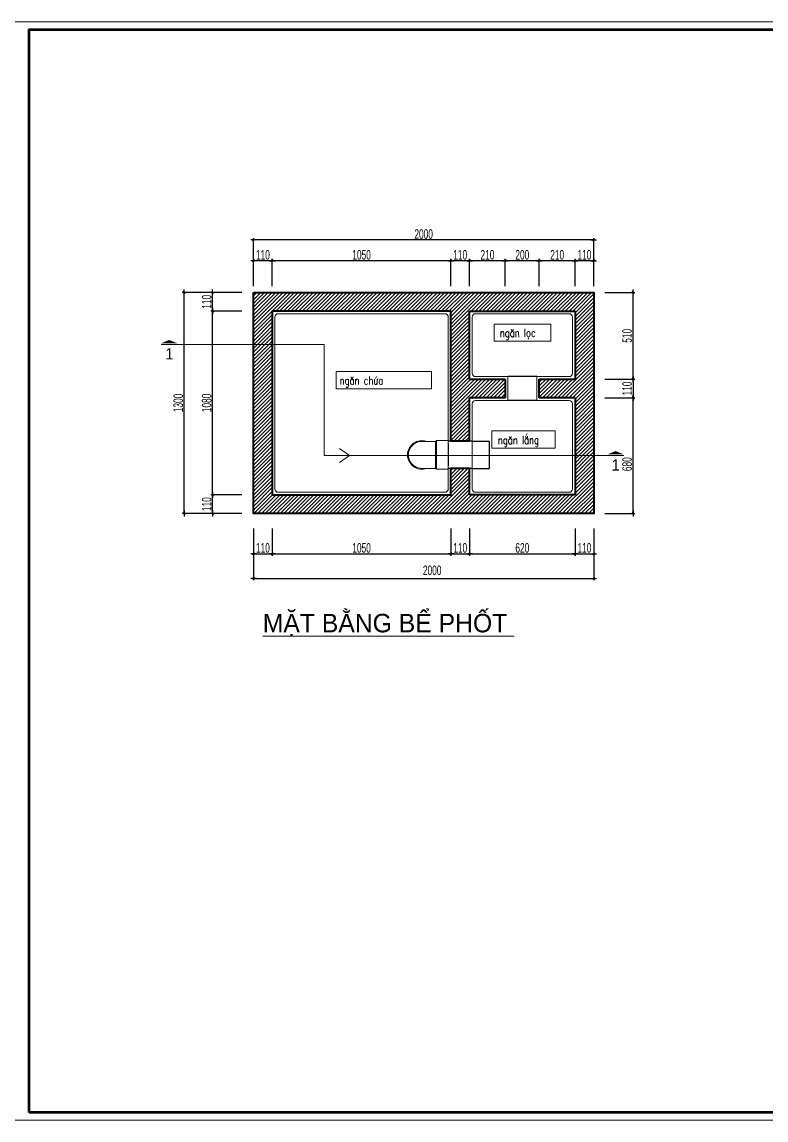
# Model space of a CAD drawing. Header units: millimetres. Extents: x 596422 to 1674380, y -367470 to 58862.
# Drawn here: x 998884 to 1007633, y -52551 to -39636 of the extents above; entities that cross this region are included whole.
import ezdxf
from ezdxf.enums import TextEntityAlignment as Align

# ---------------------------------------------------------------- set-up
doc = ezdxf.new("R2010")
doc.units = ezdxf.units.MM
doc.header["$LTSCALE"] = 600
doc.header["$MEASUREMENT"] = 0
doc.linetypes.add('HIDDEN', pattern=[0.375, 0.25, -0.125])
doc.layers.get('0').update_dxf_attribs({"lineweight": 0})
doc.layers.get('Defpoints').update_dxf_attribs({"lineweight": 0})
for name, color, linetype, lineweight in [('EG Dim', 8, 'Continuous', 18), ('EG Khac', 4, 'Continuous', 15), ('EG Net khuat', 4, 'HIDDEN', 15), ('EG Text2', 7, 'Continuous', 18), ('LC Hatch @ 1', 252, 'Continuous', 9), ('LC ISO', 153, 'Continuous', 13), ('LC Net dam2', 6, 'Continuous', 40), ('LC Net thay', 7, 'Continuous', 25), ('TEXT1', 3, 'Continuous', 18)]:
    doc.layers.add(name, color=color, linetype=linetype, lineweight=lineweight)
doc.layers.add('Khungten_LCDI', color=7, linetype='Continuous')
doc.layers.add('Kichthuoc', color=9, linetype='Continuous')
doc.styles.add('EG 1', font='VHAVANB.TTF')
doc.styles.add('EG Huy', font='vnsimli.shx', dxfattribs={"width": 0.75})
doc.styles.add('HOATBIF', font='hoatbif.shx', dxfattribs={"width": 0.65})
doc.styles.add('Khungten', font='VHAVAN.TTF', dxfattribs={"width": 0.9, "height": 5000})
doc.styles.add('Title', font='VHAVAN.TTF', dxfattribs={"width": 0.8})
doc.dimstyles.new('1-100', dxfattribs={"dimscale": 300, "dimtxt": 1.2, "dimasz": 0.25, "dimexe": 0.5, "dimexo": 0, "dimgap": 0.3, "dimtad": 1, "dimdec": 0, "dimzin": 0, "dimdsep": 46, "dimtxsty": 'HOATBIF', "dimblk1": 'DOT', "dimblk2": 'DOT', "dimsah": 1, "dimcen": -1, "dimdle": 1, "dimclrd": 256, "dimclre": 256, "dimclrt": 4, "dimadec": 3, "dimazin": 2, "dimtfac": 0.333333, "dimtdec": 0, "dimtix": 1, "dimtmove": 2, "dimatfit": 3, "dimldrblk": 'DOT', "dimfxl": 1, "dimtvp": 0.833333, "dimtolj": 1, "dimtzin": 0, "dimarcsym": 0})
pattern_1 = [(45, (-2387599.045, 87648.85), (-22.0970869, 22.0970869), [])]

# ---------------------------------------------------------------- blocks, each defined once
blk = doc.blocks.new('TIEUDE1')
at = {"layer": 'EG Text2', "color": 7, "style": 'EG 1'}
blk.add_attdef('TIªU§Ò', text='', height=5, dxfattribs=at).set_placement((0, 0), align=Align.BOTTOM_CENTER)
blk.add_attdef('TL', text='', height=3, dxfattribs=at).set_placement((0, -2), align=Align.TOP_CENTER)
blk = doc.blocks.new('LCDI-new')
at = {"layer": 'Defpoints', "lineweight": 0}
blk.add_lwpolyline([(-1626044.71, 488105.01), (-1626044.71, 488402.01), (-1625624.71, 488402.01), (-1625624.71, 488105.01)], close=True, dxfattribs=at)
at = {"layer": 'Khungten_LCDI', "color": 5, "lineweight": 60}
blk.add_lwpolyline([(-1626032.71, 488107.01), (-1626032.71, 488400.01), (-1625626.71, 488400.01), (-1625626.71, 488107.01)], close=True, dxfattribs=at)
at = {"color": 2, "style": 'Title', "width": 1.824646}
for tag, p, p2 in [('TENBANVE1', (-1625663.58, 488164.65), (-1625629.32, 488164.65)), ('TENBANVE2', (-1625663.58, 488157.89), (-1625629.32, 488157.89))]:
    blk.add_attdef(tag, text='', height=2.5, dxfattribs=at).set_placement(p, p2, align=Align.FIT)
at = {"color": 7, "style": 'Khungten', "width": 0.8}
for tag, p in [('REVISION', (-1625637.72, 488146.05)), ('NGAYHT', (-1625637.25, 488137.42))]:
    blk.add_attdef(tag, text='', height=2, dxfattribs=at).set_placement(p, align=Align.CENTER)
at = {"color": 2, "style": 'Title', "width": 0.7}
blk.add_attdef('SOBANVE', text='', height=2.5, dxfattribs=at).set_placement((-1625637.09, 488114.55), align=Align.CENTER)
blk = doc.blocks.new('DOT')
at = {"layer": 'Kichthuoc'}
blk.add_line((-3, 0), (3, 0), dxfattribs=at)
at = {"layer": 'Kichthuoc', "color": 4}
blk.add_line((-1, -1), (1, 1), dxfattribs=at)
blk.add_lwpolyline([(0.5, 1), (-1, -0.5), (-0.5, -1), (1, 0.5)], close=True, dxfattribs=at)
blk = doc.blocks.new('*D866')
at = {"layer": 'Defpoints', "color": 0, "transparency": 16777216}
for p in [(1001607, -45594), (1001827, -45594), (1001827, -45892)]:
    blk.add_point(p, dxfattribs=at)
at = {"layer": 'EG Dim', "lineweight": -2, "transparency": 16777216}
for p, q in [((1001607, -45594), (1001607, -45914)), ((1001827, -45594), (1001827, -45914)), ((1001618, -45892), (1001815, -45892))]:
    blk.add_line(p, q, dxfattribs=at)
at = {"layer": 'EG Dim', "lineweight": -2, "transparency": 16777216, "xscale": 11.25, "yscale": 11.25, "zscale": 11.25, "rotation": 180}
blk.add_blockref('DOT', (1001607, -45892), dxfattribs=at)
at = {"layer": 'EG Dim', "lineweight": -2, "transparency": 16777216, "xscale": 11.25, "yscale": 11.25, "zscale": 11.25}
blk.add_blockref('DOT', (1001827, -45892), dxfattribs=at)
at = {"layer": 'EG Dim', "color": 4, "transparency": 16777216, "insert": (1001717, -45822), "char_height": 112.5, "attachment_point": 5, "style": 'HOATBIF'}
blk.add_mtext('\\A1;110', dxfattribs=at)
blk = doc.blocks.new('_Dot')
at = {"color": 0, "linetype": 'ByBlock', "lineweight": -2}
blk.add_line((-0.5, 0), (-1, 0), dxfattribs=at)
at = {"color": 0, "linetype": 'ByBlock', "const_width": 0.5}
blk.add_lwpolyline([(-0.25, 0, 1), (0.25, 0, 1)], format="xyb", close=True, dxfattribs=at)
blk = doc.blocks.new('*D867')
at = {"layer": 'Defpoints', "color": 0, "transparency": 16777216}
for p in [(1001827, -45594), (1003927, -45594), (1003927, -45892)]:
    blk.add_point(p, dxfattribs=at)
at = {"layer": 'EG Dim', "lineweight": -2, "transparency": 16777216}
for p, q in [((1001827, -45594), (1001827, -45914)), ((1003927, -45594), (1003927, -45914)), ((1001838, -45892), (1003915, -45892))]:
    blk.add_line(p, q, dxfattribs=at)
at = {"layer": 'EG Dim', "lineweight": -2, "transparency": 16777216, "xscale": 11.25, "yscale": 11.25, "zscale": 11.25, "rotation": 180}
blk.add_blockref('DOT', (1001827, -45892), dxfattribs=at)
at = {"layer": 'EG Dim', "lineweight": -2, "transparency": 16777216, "xscale": 11.25, "yscale": 11.25, "zscale": 11.25}
blk.add_blockref('DOT', (1003927, -45892), dxfattribs=at)
at = {"layer": 'EG Dim', "color": 4, "transparency": 16777216, "insert": (1002877, -45822), "char_height": 112.5, "attachment_point": 5, "style": 'HOATBIF'}
blk.add_mtext('\\A1;1050', dxfattribs=at)
blk = doc.blocks.new('*D868')
at = {"layer": 'Defpoints', "color": 0, "transparency": 16777216}
for p in [(1003927, -45594), (1004147, -45594), (1004147, -45892)]:
    blk.add_point(p, dxfattribs=at)
at = {"layer": 'EG Dim', "lineweight": -2, "transparency": 16777216}
for p, q in [((1003927, -45594), (1003927, -45914)), ((1004147, -45594), (1004147, -45914)), ((1003938, -45892), (1004135, -45892))]:
    blk.add_line(p, q, dxfattribs=at)
at = {"layer": 'EG Dim', "lineweight": -2, "transparency": 16777216, "xscale": 11.25, "yscale": 11.25, "zscale": 11.25, "rotation": 180}
blk.add_blockref('DOT', (1003927, -45892), dxfattribs=at)
at = {"layer": 'EG Dim', "lineweight": -2, "transparency": 16777216, "xscale": 11.25, "yscale": 11.25, "zscale": 11.25}
blk.add_blockref('DOT', (1004147, -45892), dxfattribs=at)
at = {"layer": 'EG Dim', "color": 4, "transparency": 16777216, "insert": (1004037, -45822), "char_height": 112.5, "attachment_point": 5, "style": 'HOATBIF'}
blk.add_mtext('\\A1;110', dxfattribs=at)
blk = doc.blocks.new('*D869')
at = {"layer": 'Defpoints', "color": 0, "transparency": 16777216}
for p in [(1004147, -45594), (1005387, -45594), (1005387, -45892)]:
    blk.add_point(p, dxfattribs=at)
at = {"layer": 'EG Dim', "lineweight": -2, "transparency": 16777216}
for p, q in [((1004147, -45594), (1004147, -45914)), ((1005387, -45594), (1005387, -45914)), ((1004158, -45892), (1005375, -45892))]:
    blk.add_line(p, q, dxfattribs=at)
at = {"layer": 'EG Dim', "lineweight": -2, "transparency": 16777216, "xscale": 11.25, "yscale": 11.25, "zscale": 11.25, "rotation": 180}
blk.add_blockref('DOT', (1004147, -45892), dxfattribs=at)
at = {"layer": 'EG Dim', "lineweight": -2, "transparency": 16777216, "xscale": 11.25, "yscale": 11.25, "zscale": 11.25}
blk.add_blockref('DOT', (1005387, -45892), dxfattribs=at)
at = {"layer": 'EG Dim', "color": 4, "transparency": 16777216, "insert": (1004767, -45822), "char_height": 112.5, "attachment_point": 5, "style": 'HOATBIF'}
blk.add_mtext('\\A1;620', dxfattribs=at)
blk = doc.blocks.new('*D870')
at = {"layer": 'Defpoints', "color": 0, "transparency": 16777216}
for p in [(1005387, -45594), (1005607, -45594), (1005607, -45892)]:
    blk.add_point(p, dxfattribs=at)
at = {"layer": 'EG Dim', "lineweight": -2, "transparency": 16777216}
for p, q in [((1005387, -45594), (1005387, -45914)), ((1005607, -45594), (1005607, -45914)), ((1005398, -45892), (1005595, -45892))]:
    blk.add_line(p, q, dxfattribs=at)
at = {"layer": 'EG Dim', "lineweight": -2, "transparency": 16777216, "xscale": 11.25, "yscale": 11.25, "zscale": 11.25, "rotation": 180}
blk.add_blockref('DOT', (1005387, -45892), dxfattribs=at)
at = {"layer": 'EG Dim', "lineweight": -2, "transparency": 16777216, "xscale": 11.25, "yscale": 11.25, "zscale": 11.25}
blk.add_blockref('DOT', (1005607, -45892), dxfattribs=at)
at = {"layer": 'EG Dim', "color": 4, "transparency": 16777216, "insert": (1005497, -45822), "char_height": 112.5, "attachment_point": 5, "style": 'HOATBIF'}
blk.add_mtext('\\A1;110', dxfattribs=at)
blk = doc.blocks.new('*D871')
at = {"layer": 'Defpoints', "color": 0, "transparency": 16777216}
for p in [(1001607, -45594), (1005607, -45594), (1005607, -46180)]:
    blk.add_point(p, dxfattribs=at)
at = {"layer": 'EG Dim', "lineweight": -2, "transparency": 16777216}
for p, q in [((1001607, -45594), (1001607, -46203)), ((1005607, -45594), (1005607, -46203)), ((1001618, -46180), (1005595, -46180))]:
    blk.add_line(p, q, dxfattribs=at)
at = {"layer": 'EG Dim', "lineweight": -2, "transparency": 16777216, "xscale": 11.25, "yscale": 11.25, "zscale": 11.25, "rotation": 180}
blk.add_blockref('DOT', (1001607, -46180), dxfattribs=at)
at = {"layer": 'EG Dim', "lineweight": -2, "transparency": 16777216, "xscale": 11.25, "yscale": 11.25, "zscale": 11.25}
blk.add_blockref('DOT', (1005607, -46180), dxfattribs=at)
at = {"layer": 'EG Dim', "color": 4, "transparency": 16777216, "insert": (1003707, -46086), "char_height": 112.5, "attachment_point": 5, "style": 'HOATBIF'}
blk.add_mtext('\\A1;2000', dxfattribs=at)
blk = doc.blocks.new('*D872')
at = {"layer": 'Defpoints', "color": 0, "transparency": 16777216}
for p in [(1001126, -45197), (1001470, -45197), (1001470, -45417)]:
    blk.add_point(p, dxfattribs=at)
at = {"layer": 'EG Dim', "lineweight": -2, "transparency": 16777216}
for p, q in [((1001470, -45197), (1001103, -45197)), ((1001126, -45406), (1001126, -45209)), ((1001470, -45417), (1001103, -45417))]:
    blk.add_line(p, q, dxfattribs=at)
at = {"layer": 'EG Dim', "lineweight": -2, "transparency": 16777216, "xscale": 11.25, "yscale": 11.25, "zscale": 11.25}
for p, rotation in [((1001126, -45197), 90), ((1001126, -45417), 270)]:
    blk.add_blockref('DOT', p, dxfattribs=dict(at, rotation=rotation))
at = {"layer": 'EG Dim', "color": 4, "transparency": 16777216, "insert": (1001056, -45307), "char_height": 112.5, "attachment_point": 5, "rotation": 90, "style": 'HOATBIF'}
blk.add_mtext('\\A1;110', dxfattribs=at)
blk = doc.blocks.new('*D873')
at = {"layer": 'Defpoints', "color": 0, "transparency": 16777216}
for p in [(1001126, -43037), (1001470, -43037), (1001470, -45197)]:
    blk.add_point(p, dxfattribs=at)
at = {"layer": 'EG Dim', "lineweight": -2, "transparency": 16777216}
for p, q in [((1001470, -43037), (1001103, -43037)), ((1001126, -45186), (1001126, -43049)), ((1001470, -45197), (1001103, -45197))]:
    blk.add_line(p, q, dxfattribs=at)
at = {"layer": 'EG Dim', "lineweight": -2, "transparency": 16777216, "xscale": 11.25, "yscale": 11.25, "zscale": 11.25}
for p, rotation in [((1001126, -43037), 90), ((1001126, -45197), 270)]:
    blk.add_blockref('DOT', p, dxfattribs=dict(at, rotation=rotation))
at = {"layer": 'EG Dim', "color": 4, "transparency": 16777216, "insert": (1001056, -44117), "char_height": 112.5, "attachment_point": 5, "rotation": 90, "style": 'HOATBIF'}
blk.add_mtext('\\A1;1080', dxfattribs=at)
blk = doc.blocks.new('*D874')
at = {"layer": 'Defpoints', "color": 0, "transparency": 16777216}
for p in [(1001126, -42817), (1001470, -42817), (1001470, -43037)]:
    blk.add_point(p, dxfattribs=at)
at = {"layer": 'EG Dim', "lineweight": -2, "transparency": 16777216}
for p, q in [((1001470, -42817), (1001103, -42817)), ((1001126, -43026), (1001126, -42829)), ((1001470, -43037), (1001103, -43037))]:
    blk.add_line(p, q, dxfattribs=at)
at = {"layer": 'EG Dim', "lineweight": -2, "transparency": 16777216, "xscale": 11.25, "yscale": 11.25, "zscale": 11.25}
for p, rotation in [((1001126, -42817), 90), ((1001126, -43037), 270)]:
    blk.add_blockref('DOT', p, dxfattribs=dict(at, rotation=rotation))
at = {"layer": 'EG Dim', "color": 4, "transparency": 16777216, "insert": (1001056, -42927), "char_height": 112.5, "attachment_point": 5, "rotation": 90, "style": 'HOATBIF'}
blk.add_mtext('\\A1;110', dxfattribs=at)
blk = doc.blocks.new('*D875')
at = {"layer": 'Defpoints', "color": 0, "transparency": 16777216}
for p in [(1000790, -42817), (1001470, -42817), (1001470, -45417)]:
    blk.add_point(p, dxfattribs=at)
at = {"layer": 'EG Dim', "lineweight": -2, "transparency": 16777216}
for p, q in [((1001470, -42817), (1000768, -42817)), ((1000790, -45406), (1000790, -42829)), ((1001470, -45417), (1000768, -45417))]:
    blk.add_line(p, q, dxfattribs=at)
at = {"layer": 'EG Dim', "lineweight": -2, "transparency": 16777216, "xscale": 11.25, "yscale": 11.25, "zscale": 11.25}
for p, rotation in [((1000790, -42817), 90), ((1000790, -45417), 270)]:
    blk.add_blockref('DOT', p, dxfattribs=dict(at, rotation=rotation))
at = {"layer": 'EG Dim', "color": 4, "transparency": 16777216, "insert": (1000721, -44117), "char_height": 112.5, "attachment_point": 5, "rotation": 90, "style": 'HOATBIF'}
blk.add_mtext('\\A1;1300', dxfattribs=at)
blk = doc.blocks.new('catngang')
at = {"layer": 'EG Khac', "color": 1, "ltscale": 2}
blk.add_line((0, 0), (-4.41, 0), dxfattribs=at)
blk.add_lwpolyline([(-2.21, -1.22, 0, 4.29, 0), (-2.21, -0.33, 2.5, 2.5, 0)], format="xyseb", dxfattribs=at)
at = {"layer": 'EG Khac', "color": 7, "style": 'EG 1'}
blk.add_attdef('MC', text='', height=3, dxfattribs=at).set_placement((-2.21, 2.5), align=Align.MIDDLE_CENTER)
blk = doc.blocks.new('*D876')
at = {"layer": 'Defpoints', "color": 0, "transparency": 16777216}
for p in [(1005387, -42445), (1005387, -42745), (1005607, -42745)]:
    blk.add_point(p, dxfattribs=at)
at = {"layer": 'EG Dim', "lineweight": -2, "transparency": 16777216}
for p, q in [((1005387, -42745), (1005387, -42422)), ((1005595, -42445), (1005398, -42445)), ((1005607, -42745), (1005607, -42422))]:
    blk.add_line(p, q, dxfattribs=at)
at = {"layer": 'EG Dim', "lineweight": -2, "transparency": 16777216, "xscale": 11.25, "yscale": 11.25, "zscale": 11.25, "rotation": 180}
blk.add_blockref('DOT', (1005387, -42445), dxfattribs=at)
at = {"layer": 'EG Dim', "lineweight": -2, "transparency": 16777216, "xscale": 11.25, "yscale": 11.25, "zscale": 11.25}
blk.add_blockref('DOT', (1005607, -42445), dxfattribs=at)
at = {"layer": 'EG Dim', "color": 4, "transparency": 16777216, "insert": (1005497, -42375), "char_height": 112.5, "attachment_point": 5, "style": 'HOATBIF'}
blk.add_mtext('\\A1;110', dxfattribs=at)
blk = doc.blocks.new('*D877')
at = {"layer": 'Defpoints', "color": 0, "transparency": 16777216}
for p in [(1004967, -42445), (1004967, -42745), (1005387, -42745)]:
    blk.add_point(p, dxfattribs=at)
at = {"layer": 'EG Dim', "lineweight": -2, "transparency": 16777216}
for p, q in [((1004967, -42745), (1004967, -42422)), ((1005375, -42445), (1004978, -42445)), ((1005387, -42745), (1005387, -42422))]:
    blk.add_line(p, q, dxfattribs=at)
at = {"layer": 'EG Dim', "lineweight": -2, "transparency": 16777216, "xscale": 11.25, "yscale": 11.25, "zscale": 11.25, "rotation": 180}
blk.add_blockref('DOT', (1004967, -42445), dxfattribs=at)
at = {"layer": 'EG Dim', "lineweight": -2, "transparency": 16777216, "xscale": 11.25, "yscale": 11.25, "zscale": 11.25}
blk.add_blockref('DOT', (1005387, -42445), dxfattribs=at)
at = {"layer": 'EG Dim', "color": 4, "transparency": 16777216, "insert": (1005177, -42375), "char_height": 112.5, "attachment_point": 5, "style": 'HOATBIF'}
blk.add_mtext('\\A1;210', dxfattribs=at)
blk = doc.blocks.new('*D878')
at = {"layer": 'Defpoints', "color": 0, "transparency": 16777216}
for p in [(1003927, -42445), (1003927, -42745), (1004147, -42745)]:
    blk.add_point(p, dxfattribs=at)
at = {"layer": 'EG Dim', "lineweight": -2, "transparency": 16777216}
for p, q in [((1003927, -42745), (1003927, -42422)), ((1004135, -42445), (1003938, -42445)), ((1004147, -42745), (1004147, -42422))]:
    blk.add_line(p, q, dxfattribs=at)
at = {"layer": 'EG Dim', "lineweight": -2, "transparency": 16777216, "xscale": 11.25, "yscale": 11.25, "zscale": 11.25, "rotation": 180}
blk.add_blockref('DOT', (1003927, -42445), dxfattribs=at)
at = {"layer": 'EG Dim', "lineweight": -2, "transparency": 16777216, "xscale": 11.25, "yscale": 11.25, "zscale": 11.25}
blk.add_blockref('DOT', (1004147, -42445), dxfattribs=at)
at = {"layer": 'EG Dim', "color": 4, "transparency": 16777216, "insert": (1004037, -42375), "char_height": 112.5, "attachment_point": 5, "style": 'HOATBIF'}
blk.add_mtext('\\A1;110', dxfattribs=at)
blk = doc.blocks.new('*D879')
at = {"layer": 'Defpoints', "color": 0, "transparency": 16777216}
for p in [(1001827, -42445), (1001827, -42745), (1003927, -42745)]:
    blk.add_point(p, dxfattribs=at)
at = {"layer": 'EG Dim', "lineweight": -2, "transparency": 16777216}
for p, q in [((1001827, -42745), (1001827, -42422)), ((1003915, -42445), (1001838, -42445)), ((1003927, -42745), (1003927, -42422))]:
    blk.add_line(p, q, dxfattribs=at)
at = {"layer": 'EG Dim', "lineweight": -2, "transparency": 16777216, "xscale": 11.25, "yscale": 11.25, "zscale": 11.25, "rotation": 180}
blk.add_blockref('DOT', (1001827, -42445), dxfattribs=at)
at = {"layer": 'EG Dim', "lineweight": -2, "transparency": 16777216, "xscale": 11.25, "yscale": 11.25, "zscale": 11.25}
blk.add_blockref('DOT', (1003927, -42445), dxfattribs=at)
at = {"layer": 'EG Dim', "color": 4, "transparency": 16777216, "insert": (1002877, -42375), "char_height": 112.5, "attachment_point": 5, "style": 'HOATBIF'}
blk.add_mtext('\\A1;1050', dxfattribs=at)
blk = doc.blocks.new('*D880')
at = {"layer": 'Defpoints', "color": 0, "transparency": 16777216}
for p in [(1001607, -42445), (1001607, -42745), (1001827, -42745)]:
    blk.add_point(p, dxfattribs=at)
at = {"layer": 'EG Dim', "lineweight": -2, "transparency": 16777216}
for p, q in [((1001607, -42745), (1001607, -42422)), ((1001815, -42445), (1001618, -42445)), ((1001827, -42745), (1001827, -42422))]:
    blk.add_line(p, q, dxfattribs=at)
at = {"layer": 'EG Dim', "lineweight": -2, "transparency": 16777216, "xscale": 11.25, "yscale": 11.25, "zscale": 11.25, "rotation": 180}
blk.add_blockref('DOT', (1001607, -42445), dxfattribs=at)
at = {"layer": 'EG Dim', "lineweight": -2, "transparency": 16777216, "xscale": 11.25, "yscale": 11.25, "zscale": 11.25}
blk.add_blockref('DOT', (1001827, -42445), dxfattribs=at)
at = {"layer": 'EG Dim', "color": 4, "transparency": 16777216, "insert": (1001717, -42375), "char_height": 112.5, "attachment_point": 5, "style": 'HOATBIF'}
blk.add_mtext('\\A1;110', dxfattribs=at)
blk = doc.blocks.new('*D881')
at = {"layer": 'Defpoints', "color": 0, "transparency": 16777216}
for p in [(1001607, -42200), (1001607, -42745), (1005607, -42745)]:
    blk.add_point(p, dxfattribs=at)
at = {"layer": 'EG Dim', "lineweight": -2, "transparency": 16777216}
for p, q in [((1001607, -42745), (1001607, -42178)), ((1005595, -42200), (1001618, -42200)), ((1005607, -42745), (1005607, -42178))]:
    blk.add_line(p, q, dxfattribs=at)
at = {"layer": 'EG Dim', "lineweight": -2, "transparency": 16777216, "xscale": 11.25, "yscale": 11.25, "zscale": 11.25, "rotation": 180}
blk.add_blockref('DOT', (1001607, -42200), dxfattribs=at)
at = {"layer": 'EG Dim', "lineweight": -2, "transparency": 16777216, "xscale": 11.25, "yscale": 11.25, "zscale": 11.25}
blk.add_blockref('DOT', (1005607, -42200), dxfattribs=at)
at = {"layer": 'EG Dim', "color": 4, "transparency": 16777216, "insert": (1003607, -42131), "char_height": 112.5, "attachment_point": 5, "style": 'HOATBIF'}
blk.add_mtext('\\A1;2000', dxfattribs=at)
blk = doc.blocks.new('*D882')
at = {"layer": 'Defpoints', "color": 0, "transparency": 16777216}
for p in [(1005736, -44057), (1006069, -44057), (1005736, -45417)]:
    blk.add_point(p, dxfattribs=at)
at = {"layer": 'EG Dim', "lineweight": -2, "transparency": 16777216}
for p, q in [((1005736, -44057), (1006091, -44057)), ((1006069, -45406), (1006069, -44069)), ((1005736, -45417), (1006091, -45417))]:
    blk.add_line(p, q, dxfattribs=at)
at = {"layer": 'EG Dim', "lineweight": -2, "transparency": 16777216, "xscale": 11.25, "yscale": 11.25, "zscale": 11.25}
for p, rotation in [((1006069, -44057), 90), ((1006069, -45417), 270)]:
    blk.add_blockref('DOT', p, dxfattribs=dict(at, rotation=rotation))
at = {"layer": 'EG Dim', "color": 4, "transparency": 16777216, "insert": (1005999, -44837), "char_height": 112.5, "attachment_point": 5, "rotation": 90, "style": 'HOATBIF'}
blk.add_mtext('\\A1;680', dxfattribs=at)
blk = doc.blocks.new('*D883')
at = {"layer": 'Defpoints', "color": 0, "transparency": 16777216}
for p in [(1005736, -42817), (1006069, -42817), (1005736, -43837)]:
    blk.add_point(p, dxfattribs=at)
at = {"layer": 'EG Dim', "lineweight": -2, "transparency": 16777216}
for p, q in [((1005736, -42817), (1006091, -42817)), ((1006069, -43826), (1006069, -42829)), ((1005736, -43837), (1006091, -43837))]:
    blk.add_line(p, q, dxfattribs=at)
at = {"layer": 'EG Dim', "lineweight": -2, "transparency": 16777216, "xscale": 11.25, "yscale": 11.25, "zscale": 11.25}
for p, rotation in [((1006069, -42817), 90), ((1006069, -43837), 270)]:
    blk.add_blockref('DOT', p, dxfattribs=dict(at, rotation=rotation))
at = {"layer": 'EG Dim', "color": 4, "transparency": 16777216, "insert": (1005999, -43327), "char_height": 112.5, "attachment_point": 5, "rotation": 90, "style": 'HOATBIF'}
blk.add_mtext('\\A1;510', dxfattribs=at)
blk = doc.blocks.new('*D884')
at = {"layer": 'Defpoints', "color": 0, "transparency": 16777216}
for p in [(1005736, -43837), (1005736, -44057), (1006069, -44057)]:
    blk.add_point(p, dxfattribs=at)
at = {"layer": 'EG Dim', "lineweight": -2, "transparency": 16777216}
for p, q in [((1005736, -43837), (1006091, -43837)), ((1006069, -43849), (1006069, -44046)), ((1005736, -44057), (1006091, -44057))]:
    blk.add_line(p, q, dxfattribs=at)
at = {"layer": 'EG Dim', "lineweight": -2, "transparency": 16777216, "xscale": 11.25, "yscale": 11.25, "zscale": 11.25}
for p, rotation in [((1006069, -43837), 90), ((1006069, -44057), 270)]:
    blk.add_blockref('DOT', p, dxfattribs=dict(at, rotation=rotation))
at = {"layer": 'EG Dim', "color": 4, "transparency": 16777216, "insert": (1005999, -43947), "char_height": 112.5, "attachment_point": 5, "rotation": 90, "style": 'HOATBIF'}
blk.add_mtext('\\A1;110', dxfattribs=at)
blk = doc.blocks.new('ELB90-100(DN90)DN')
for p, q in [((-57, -58.5), (-57, 0)), ((57, 0), (57, -58.5)), ((-57, -58.5), (-60.5, -62)), ((-60.5, -62), (-60.5, -112)), ((57, -58.5), (60.5, -62)), ((60.5, -62), (60.5, -112)), ((60.5, -112), (-60.5, -112))]:
    blk.add_line(p, q)
at = {"color": 8}
for p, q in [((60.5, -62), (-60.5, -62)), ((-57, -58.5), (57, -58.5))]:
    blk.add_line(p, q, dxfattribs=at)
at = {"color": 7}
for start, end in [(90, 199.5844), (340.4156, 90)]:
    blk.add_arc((0, 0), 60.5, start, end, dxfattribs=at)
blk.add_arc((0, 0), 57, 0, 180)
blk = doc.blocks.new('*U261')
at = {"rotation": 270.0000000000001}
blk.add_blockref('ELB90-100(DN90)DN', (0, 0), dxfattribs=at)
blk = doc.blocks.new('*D885')
at = {"layer": 'Defpoints', "color": 0, "transparency": 16777216}
for p in [(1004567, -42445), (1004567, -42745), (1004967, -42745)]:
    blk.add_point(p, dxfattribs=at)
at = {"layer": 'EG Dim', "lineweight": -2, "transparency": 16777216}
for p, q in [((1004567, -42745), (1004567, -42422)), ((1004955, -42445), (1004578, -42445)), ((1004967, -42745), (1004967, -42422))]:
    blk.add_line(p, q, dxfattribs=at)
at = {"layer": 'EG Dim', "lineweight": -2, "transparency": 16777216, "xscale": 11.25, "yscale": 11.25, "zscale": 11.25, "rotation": 180}
blk.add_blockref('DOT', (1004567, -42445), dxfattribs=at)
at = {"layer": 'EG Dim', "lineweight": -2, "transparency": 16777216, "xscale": 11.25, "yscale": 11.25, "zscale": 11.25}
blk.add_blockref('DOT', (1004967, -42445), dxfattribs=at)
at = {"layer": 'EG Dim', "color": 4, "transparency": 16777216, "insert": (1004767, -42375), "char_height": 112.5, "attachment_point": 5, "style": 'HOATBIF'}
blk.add_mtext('\\A1;200', dxfattribs=at)
blk = doc.blocks.new('*D886')
at = {"layer": 'Defpoints', "color": 0, "transparency": 16777216}
for p in [(1004147, -42445), (1004147, -42745), (1004567, -42745)]:
    blk.add_point(p, dxfattribs=at)
at = {"layer": 'EG Dim', "lineweight": -2, "transparency": 16777216}
for p, q in [((1004147, -42745), (1004147, -42422)), ((1004555, -42445), (1004158, -42445)), ((1004567, -42745), (1004567, -42422))]:
    blk.add_line(p, q, dxfattribs=at)
at = {"layer": 'EG Dim', "lineweight": -2, "transparency": 16777216, "xscale": 11.25, "yscale": 11.25, "zscale": 11.25, "rotation": 180}
blk.add_blockref('DOT', (1004147, -42445), dxfattribs=at)
at = {"layer": 'EG Dim', "lineweight": -2, "transparency": 16777216, "xscale": 11.25, "yscale": 11.25, "zscale": 11.25}
blk.add_blockref('DOT', (1004567, -42445), dxfattribs=at)
at = {"layer": 'EG Dim', "color": 4, "transparency": 16777216, "insert": (1004357, -42375), "char_height": 112.5, "attachment_point": 5, "style": 'HOATBIF'}
blk.add_mtext('\\A1;210', dxfattribs=at)

msp = doc.modelspace()

# ---------------------------------------------------------------- hatches: boundary and pattern name
at = {"layer": 'LC Hatch @ 1', "ltscale": 2}
h = msp.add_hatch(dxfattribs=at)
h.set_pattern_fill('ANSI31', color=256, scale=250, style=0)
h.set_pattern_definition(pattern_1)
h.paths.add_polyline_path([(1001606.6, -43628.7), (1001826.6, -43628.7), (1001826.6, -43037.4), (1003926.6, -43037.4), (1003926.6, -44568.2), (1004146.6, -44568.2), (1004146.6, -44057.4), (1004566.6, -44057.4), (1004566.6, -43837.4), (1004146.6, -43837.4), (1004146.6, -43037.4), (1005386.6, -43037.4), (1005386.6, -43837.4), (1004966.6, -43837.4), (1004966.6, -44057.4), (1005386.6, -44057.4), (1005386.6, -44735.4), (1005606.6, -44735.4), (1005606.6, -42817.4), (1001606.6, -42817.4)])
h = msp.add_hatch(dxfattribs=at)
h.set_pattern_fill('ANSI31', color=256, scale=250, style=0)
h.set_pattern_definition(pattern_1)
h.paths.add_polyline_path([(1001606.6, -45417.4), (1005606.6, -45417.4), (1005606.6, -44735.4), (1005386.6, -44735.4), (1005386.6, -45197.4), (1004146.6, -45197.4), (1004146.6, -44888.2), (1003926.6, -44888.2), (1003926.6, -45197.4), (1001826.6, -45197.4), (1001826.6, -43628.7), (1001606.6, -43628.7)])

# ---------------------------------------------------------------- linework, layer by layer
at = {"layer": 'EG Net khuat', "ltscale": 200}
for p, q in [((1000558.2, -43428.7), (1002438, -43428.7)), ((1002438, -43428.7), (1002438, -44735.4)), ((1002438, -44735.4), (1005768, -44735.4))]:
    msp.add_line(p, q, dxfattribs=at)
at = {"layer": 'LC ISO'}
for p, q in [((1001856.6, -43107.4), (1001856.6, -43459.5)), ((1003856.6, -43067.4), (1001896.6, -43067.4)), ((1003896.6, -44560.2), (1003896.6, -43107.4)), ((1001856.6, -43459.5), (1001856.6, -45127.4)), ((1003896.6, -45127.4), (1003896.6, -44658.2)), ((1001896.6, -45167.4), (1003856.6, -45167.4))]:
    msp.add_line(p, q, dxfattribs=at)
at = {"layer": 'LC ISO', "linetype": 'HIDDEN', "ltscale": 500}
for p, q in [((1002734.3, -44735.4), (1002616.8, -44654.2)), ((1002468.2, -44735.4), (1002734.3, -44735.4)), ((1002734.3, -44735.4), (1002616.8, -44816.6))]:
    msp.add_line(p, q, dxfattribs=at)
at = {"layer": 'LC ISO', "linetype": 'HIDDEN', "ltscale": 100}
msp.add_line((1004176.6, -44888.2), (1004176.6, -44568.2), dxfattribs=at)
at = {"layer": 'LC ISO'}
msp.add_lwpolyline([(1004176.6, -44568.2), (1004176.6, -44127.4, -0.4142136), (1004216.6, -44087.4), (1004596.6, -44087.4), (1004596.6, -43807.4), (1004216.6, -43807.4, -0.4142136), (1004176.6, -43767.4), (1004176.6, -43107.4, -0.4142136), (1004216.6, -43067.4), (1005316.6, -43067.4, -0.4142136), (1005356.6, -43107.4), (1005356.6, -43153.5), (1005356.6, -43767.4, -0.4142136), (1005316.6, -43807.4), (1004936.6, -43807.4), (1004936.6, -44087.4), (1005316.6, -44087.4, -0.4142136), (1005356.6, -44127.4), (1005356.6, -45127.4, -0.4142136), (1005316.6, -45167.4), (1004216.6, -45167.4, -0.4142136), (1004176.6, -45127.4), (1004176.6, -44888.2)], format="xyb", dxfattribs=at)
for points in [[(1004434.9, -43389.4), (1005102, -43389.4), (1005102, -43188.9), (1004434.9, -43188.9)], [(1002577, -43949), (1003699.3, -43949), (1003699.3, -43745), (1002577, -43745)], [(1004407.3, -44648.6), (1005154.9, -44648.6), (1005154.9, -44444.6), (1004407.3, -44444.6)]]:
    msp.add_lwpolyline(points, close=True, dxfattribs=at)
for centre, start, end in [((1001896.6, -43107.4), 90, 180), ((1003856.6, -43107.4), 0, 90), ((1001896.6, -45127.4), 180, 270), ((1003856.6, -45127.4), 270, 0)]:
    msp.add_arc(centre, 40, start, end, dxfattribs=at)
at = {"layer": 'LC Net dam2'}
for p, q in [((1004146.6, -43037.4), (1005386.6, -43037.4)), ((1004146.6, -43837.4), (1004146.6, -43037.4)), ((1005386.6, -43037.4), (1005386.6, -43837.4)), ((1004146.6, -43837.4), (1004566.6, -43837.4)), ((1004566.6, -43837.4), (1004566.6, -44057.4)), ((1004966.6, -44057.4), (1004966.6, -43837.4)), ((1004966.6, -43837.4), (1005386.6, -43837.4)), ((1004146.6, -44568.2), (1004146.6, -44057.4)), ((1004566.6, -44057.4), (1004146.6, -44057.4)), ((1005386.6, -44057.4), (1004966.6, -44057.4)), ((1005386.6, -44057.4), (1005386.6, -45197.4)), ((1004146.6, -44888.2), (1003926.6, -44888.2)), ((1004146.6, -45197.4), (1004146.6, -44888.2)), ((1005386.6, -45197.4), (1004146.6, -45197.4))]:
    msp.add_line(p, q, dxfattribs=at)
msp.add_lwpolyline([(1001606.6, -42817.4), (1005606.6, -42817.4), (1005606.6, -45417.4), (1001606.6, -45417.4)], close=True, dxfattribs=at)
msp.add_lwpolyline([(1004146.6, -44568.2), (1003926.6, -44568.2), (1003926.6, -43037.4), (1001826.6, -43037.4), (1001826.6, -45197.4), (1003926.6, -45197.4), (1003926.6, -44888.2)], dxfattribs=at)
at = {"layer": 'LC Net thay'}
for p, q in [((1004936.6, -43807.4), (1004596.6, -43807.4)), ((1004936.6, -44087.4), (1004596.6, -44087.4)), ((1004176.6, -44568.2), (1003896.6, -44568.2)), ((1003896.6, -44598.2), (1003896.6, -44858.2)), ((1004176.6, -44568.2), (1004376.6, -44568.2)), ((1004376.6, -44568.2), (1004376.6, -44888.2)), ((1004176.6, -44888.2), (1003896.6, -44888.2)), ((1004176.6, -44888.2), (1004376.6, -44888.2))]:
    msp.add_line(p, q, dxfattribs=at)

# ---------------------------------------------------------------- block references
at = {"xscale": -2.776859504132105, "yscale": 2.776859504132105, "zscale": 2.776859504132105}
msp.add_blockref('*U261', (1003585.6, -44728.2), dxfattribs=at)
at = {"layer": 'EG Khac'}
ref = msp.add_blockref('catngang', (1000711.5, -43428.7), dxfattribs=dict(at, xscale=-43.48400356573984, yscale=43.48400356573984, zscale=43.48400356573984, rotation=180))
ref.add_attrib('MC', '1', dxfattribs={"color": 7, "height": 130.5, "style": 'EG 1'}).set_placement((1000615.5, -43539.9), align=Align.MIDDLE_CENTER)
ref = msp.add_blockref('catngang', (1005960, -44735.4), dxfattribs=dict(at, xscale=-43.48400356573984, yscale=43.48400356573984, zscale=43.48400356573984, rotation=180))
ref.add_attrib('MC', '1', dxfattribs={"color": 7, "height": 130.5, "style": 'EG 1'}).set_placement((1005864, -44846.6), align=Align.MIDDLE_CENTER)
at = {"layer": 'EG Text2'}
ref = msp.add_blockref('TIEUDE1', (1003212.6, -46879.8), dxfattribs=dict(at, xscale=-43.48400356573984, yscale=43.48400356571073, zscale=43.48400356571636))
ref.add_attrib('TIªU§Ò', '%%UmÆt b»ng bÓ phèt ', dxfattribs={"color": 7, "height": 217.42, "style": 'EG 1'}).set_placement((1003193.2, -46879.8), align=Align.BOTTOM_CENTER)
at = {"layer": 'Kichthuoc', "xscale": 43.48400245783739, "yscale": 43.48400245783739, "zscale": 43.48400245783739}
msp.add_blockref('LCDI-new', (71705376.9, -21277310.1), dxfattribs=at)

# ---------------------------------------------------------------- texts
at = {"layer": 'TEXT1', "color": 3, "style": 'EG Huy', "width": 0.75}
for s, p in [('ng¨n läc', (1004502.8, -43341.9)), ('ng¨n chøa', (1002619.3, -43901.8)), ('ng¨n l¾ng', (1004480.5, -44601.3))]:
    msp.add_text(s, height=95.67, rotation=0.17168, dxfattribs=at).set_placement(p)

# ---------------------------------------------------------------- dimensions: what is measured, and where the dimension line sits
at = {"layer": 'EG Dim'}
for base, p1, p2, angle, picture, middle in [((1001606.6, -42200.3), (1005606.6, -42745), (1001606.6, -42745), 180, '*D881', (1003606.6, -42130.5)), ((1001606.6, -42444.8), (1001826.6, -42745), (1001606.6, -42745), 180, '*D880', (1001716.6, -42375)), ((1001826.6, -42444.8), (1003926.6, -42745), (1001826.6, -42745), 180, '*D879', (1002876.6, -42375)), ((1003926.6, -42444.8), (1004146.6, -42745), (1003926.6, -42745), 180, '*D878', (1004036.6, -42375)), ((1004146.6, -42444.8), (1004566.6, -42745), (1004146.6, -42745), 180, '*D886', (1004356.6, -42375)), ((1004566.6, -42444.8), (1004966.6, -42745), (1004566.6, -42745), 180, '*D885', (1004766.6, -42375)), ((1004966.6, -42444.8), (1005386.6, -42745), (1004966.6, -42745), 180, '*D877', (1005176.6, -42375)), ((1005386.6, -42444.8), (1005606.6, -42745), (1005386.6, -42745), 180, '*D876', (1005496.6, -42375)), ((1000790.3, -42817.4), (1001469.9, -45417.4), (1001469.9, -42817.4), 90, '*D875', (1000720.6, -44117.4)), ((1001125.7, -42817.4), (1001469.9, -43037.4), (1001469.9, -42817.4), 90, '*D874', (1001055.9, -42927.4)), ((1006068.9, -42817.4), (1005736.3, -43837.4), (1005736.3, -42817.4), 90, '*D883', (1005999.1, -43327.4)), ((1001125.7, -43037.4), (1001469.9, -45197.4), (1001469.9, -43037.4), 90, '*D873', (1001055.9, -44117.4)), ((1006068.9, -44057.4), (1005736.3, -43837.4), (1005736.3, -44057.4), 90, '*D884', (1005999.1, -43947.4)), ((1001125.7, -45197.4), (1001469.9, -45417.4), (1001469.9, -45197.4), 90, '*D872', (1001055.9, -45307.4))]:
    dim = msp.add_linear_dim(base=base, p1=p1, p2=p2, angle=angle, dimstyle='1-100', override={"dimscale": 45, "dimtxt": 2.5, "dimlfac": 0.5}, dxfattribs=at)
    dim.commit()
    dim.dimension.update_dxf_attribs({"geometry": picture, "text_midpoint": middle})
dim = msp.add_linear_dim(base=(1006068.9, -44057.4), p1=(1005736.3, -45417.4), p2=(1005736.3, -44057.4), angle=90, dimstyle='1-100', override={"dimscale": 45, "dimtxt": 2.5, "dimlfac": 0.5}, dxfattribs=at)
dim.commit()
dim.dimension.update_dxf_attribs({"geometry": '*D882', "text_midpoint": (1005999.1, -44837.4), "dimtype": 160})
for base, p1, p2, picture, middle in [((1001826.6, -45892), (1001606.6, -45593.9), (1001826.6, -45593.9), '*D866', (1001716.6, -45822.2)), ((1003926.6, -45892), (1001826.6, -45593.9), (1003926.6, -45593.9), '*D867', (1002876.6, -45822.2)), ((1004146.6, -45892), (1003926.6, -45593.9), (1004146.6, -45593.9), '*D868', (1004036.6, -45822.2)), ((1005386.6, -45892), (1004146.6, -45593.9), (1005386.6, -45593.9), '*D869', (1004766.6, -45822.2)), ((1005606.6, -45892), (1005386.6, -45593.9), (1005606.6, -45593.9), '*D870', (1005496.6, -45822.2))]:
    dim = msp.add_linear_dim(base=base, p1=p1, p2=p2, dimstyle='1-100', override={"dimscale": 45, "dimtxt": 2.5, "dimlfac": 0.5}, dxfattribs=at)
    dim.commit()
    dim.dimension.update_dxf_attribs({"geometry": picture, "text_midpoint": middle})
dim = msp.add_linear_dim(base=(1005606.6, -46180.4), p1=(1001606.6, -45593.9), p2=(1005606.6, -45593.9), dimstyle='1-100', override={"dimscale": 45, "dimtxt": 2.5, "dimlfac": 0.5}, dxfattribs=at)
dim.commit()
dim.dimension.update_dxf_attribs({"geometry": '*D871', "text_midpoint": (1003706.6, -46085.9), "dimtype": 160})

doc.saveas('drawing.dxf')
